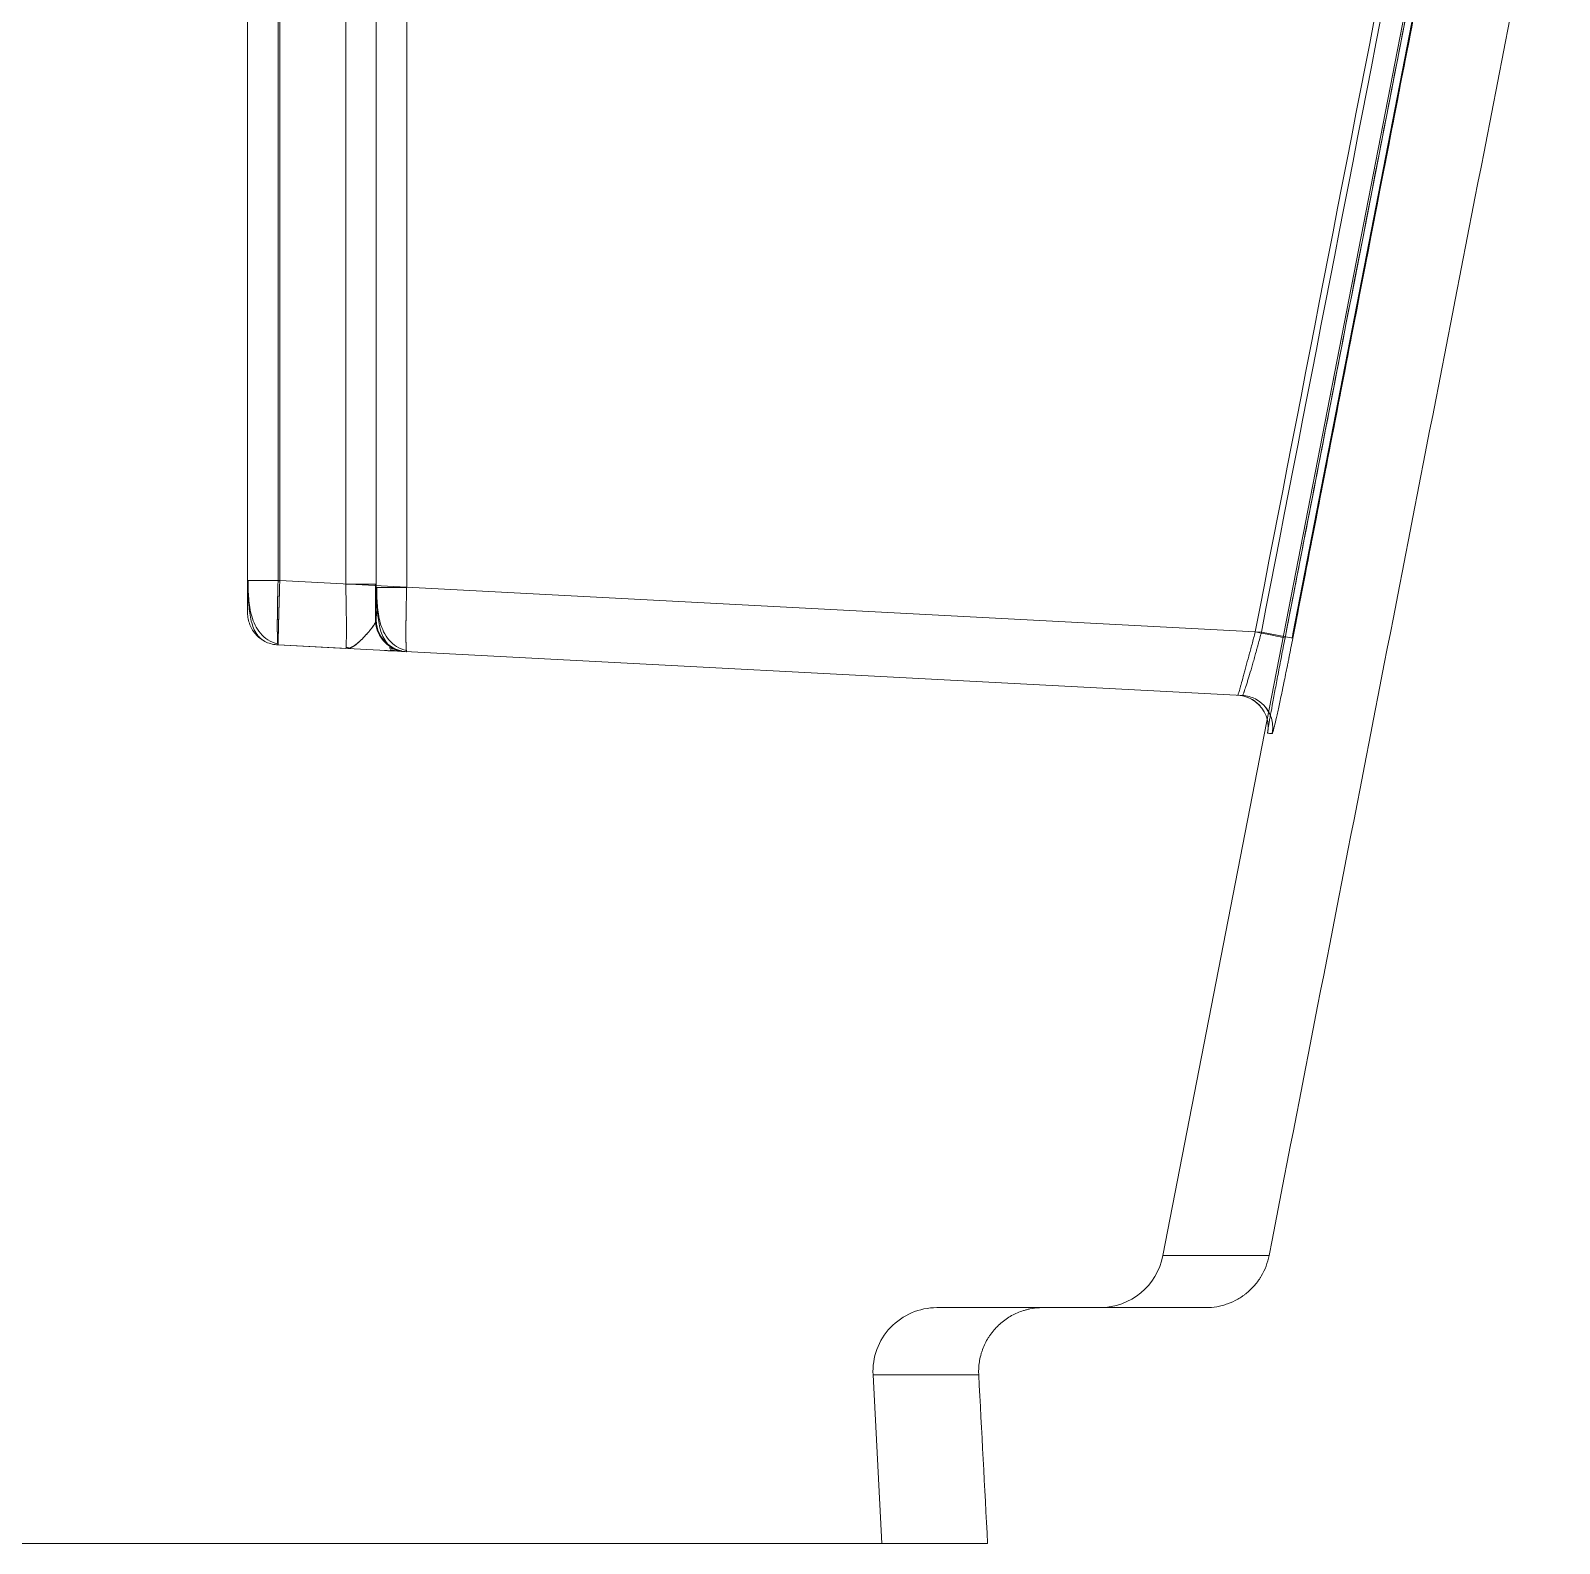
# Model space of a CAD drawing. Header units: millimetres. Extents: x 696 to 1262, y 405 to 535.
# Drawn here: x 942.83 to 966.73, y 457.37 to 481.03 of the extents above; entities that cross this region are included whole.
import ezdxf
from ezdxf.lldxf.tags import DXFTag

# ---------------------------------------------------------------- set-up
doc = ezdxf.new("R2010")
doc.units = ezdxf.units.MM
doc.layers.add('core', color=7, linetype='Continuous', lineweight=20)
tags = doc.linetypes.add('DASHED', pattern=[25.72, 12.86, -12.86]).pattern_tags.tags
tags[6:7] = [DXFTag(74, 4), DXFTag(75, 0), DXFTag(340, '0'), DXFTag(46, 0.0), DXFTag(50, 0.0), DXFTag(44, 0.0), DXFTag(45, 0.0)]
tags[4:5] = [DXFTag(74, 4), DXFTag(75, 0), DXFTag(340, '0'), DXFTag(46, 0.0), DXFTag(50, 0.0), DXFTag(44, 0.0), DXFTag(45, 0.0)]

msp = doc.modelspace()

# ---------------------------------------------------------------- linework, layer by layer
at = {"layer": 'core', "linetype": 'DASHED', "lineweight": 13, "ltscale": 0.2}
for p, q in [((948.233, 492.695), (948.233, 472.322)), ((948.71, 492.695), (948.71, 472.322)), ((946.222, 492.59), (946.222, 472.427)), ((946.222, 492.589), (946.222, 472.429)), ((946.699, 492.59), (946.699, 472.427)), ((946.725, 472.429), (946.725, 492.589)), ((947.757, 492.645), (947.757, 472.372)), ((948.233, 492.645), (948.233, 472.372)), ((948.233, 492.645), (948.233, 472.372)), ((964.351, 481.508), (960.534, 461.873))]:
    msp.add_line(p, q, dxfattribs=at)
at = {"layer": 'core', "linetype": 'DASHED', "lineweight": 13, "ltscale": 0.1}
for p, q in [((962.554, 471.531), (964.959, 483.899)), ((964.959, 483.899), (962.567, 471.595)), ((946.725, 472.429), (962.074, 471.624)), ((946.699, 471.423), (961.778, 470.633))]:
    msp.add_line(p, q, dxfattribs=at)
at = {"layer": 'core', "linetype": 'DASHED', "lineweight": 13}
for p, q in [((946.725, 472.426), (946.699, 472.427)), ((948.233, 471.82), (948.233, 471.82)), ((948.233, 471.82), (948.233, 471.82))]:
    msp.add_line(p, q, dxfattribs=at).dxf.unprotected_set("ltscale", 0)
at = {"layer": 'core', "linetype": 'DASHED', "lineweight": 13, "ltscale": 0.001}
msp.add_line((948.233, 472.372), (948.233, 472.322), dxfattribs=at)
at = {"layer": 'core', "linetype": 'DASHED', "lineweight": 13, "ltscale": 0.01}
for q in [(946.698, 471.423), (946.699, 471.423)]:
    msp.add_line((947.757, 471.368), q, dxfattribs=at)
at = {"layer": 'core', "linetype": 'DASHED', "lineweight": 13, "ltscale": 0.008}
msp.add_line((962.074, 471.624), (962.565, 471.529), dxfattribs=at)
msp.add_line((962.074, 471.624), (962.565, 471.529), dxfattribs=at)
at = {"layer": 'core', "linetype": 'DASHED', "lineweight": 13, "ltscale": 0.02}
for p, q in [((960.534, 461.873), (962.194, 461.873)), ((958.654, 461.059), (957, 461.059)), ((957.654, 460.007), (956.001, 460.007))]:
    msp.add_line(p, q, dxfattribs=at)
at = {"layer": 'core', "linetype": 'Continuous', "lineweight": 18}
for p, q in [((958.654, 461.059), (961.206, 461.059)), ((874.091, 457.371), (957.793, 457.371))]:
    msp.add_line(p, q, dxfattribs=at)
at = {"layer": 'core', "linetype": 'DASHED', "lineweight": 13, "ltscale": 0.03}
msp.add_line((956.001, 460.007), (956.139, 457.371), dxfattribs=at)
at = {"layer": 'core', "linetype": 'DASHED', "lineweight": 13, "ltscale": 0.002}
msp.add_arc((948.736, 471.82), 0.503, 164.0759, 179.7387, dxfattribs=at)
at = {"layer": 'core', "linetype": 'DASHED', "lineweight": 13}
msp.add_arc((948.736, 471.82), 0.503, 239.4803, 241.114, dxfattribs=at).dxf.unprotected_set("ltscale", 0)
at = {"layer": 'core', "linetype": 'DASHED', "lineweight": 13, "ltscale": 0.02}
for centre, radius, start, end in [((959.547, 462.065), 1.006, 270, 349), ((957, 460.059), 1, 90, 183)]:
    msp.add_arc(centre, radius, start, end, dxfattribs=at)
at = {"layer": 'core', "linetype": 'DASHED', "lineweight": 13, "ltscale": 0.008}
msp.add_ellipse((961.952, 471.627), major_axis=(-0.491, 0.095), ratio=0.009995, start_param=3.131567, end_param=4.660991, dxfattribs=at)
at = {"layer": 'core', "linetype": 'DASHED', "lineweight": 13, "ltscale": 0.005}
msp.add_ellipse((961.68, 470.137), major_axis=(-0.026, -0.499), ratio=0.99992, start_param=2.541794, end_param=3.141593, dxfattribs=at)
at = {"layer": 'core', "linetype": 'DASHED', "lineweight": 13, "ltscale": 0.006}
msp.add_ellipse((961.68, 470.137), major_axis=(0.026, 0.499), ratio=0.99992, start_param=5.519693, end_param=6.283186, dxfattribs=at)
at = {"layer": 'core', "linetype": 'DASHED', "lineweight": 13, "ltscale": 0.003}
for major_axis, start_param, end_param in [((-0.026, -0.499), 2.718687, 3.141593), ((0.026, 0.499), 5.85972, 6.283185)]:
    msp.add_ellipse((961.752, 470.134), major_axis=major_axis, ratio=0.999801, start_param=start_param, end_param=end_param, dxfattribs=at)
at = {"layer": 'core', "linetype": 'DASHED', "lineweight": 13, "ltscale": 0.01}
for major_axis, start_param, end_param in [((-0.026, -0.499), 1.431159, 2.718688), ((0.026, 0.499), 4.572752, 5.859719)]:
    msp.add_ellipse((961.752, 470.134), major_axis=major_axis, ratio=0.999801, start_param=start_param, end_param=end_param, dxfattribs=at)
at = {"layer": 'core', "linetype": 'DASHED', "lineweight": 13, "ltscale": 0.009}
msp.add_ellipse((961.68, 470.137), major_axis=(-0.026, -0.499), ratio=0.99992, start_param=1.431166, end_param=2.541794, dxfattribs=at)
at = {"layer": 'core', "linetype": 'DASHED', "lineweight": 13}
msp.add_ellipse((961.68, 470.137), major_axis=(0.026, 0.499), ratio=0.99992, start_param=5.496176, end_param=5.519695, dxfattribs=at).dxf.unprotected_set("ltscale", 0)
at = {"layer": 'core', "linetype": 'DASHED', "lineweight": 13, "ltscale": 0.004}
msp.add_ellipse((961.68, 470.137), major_axis=(0.026, 0.499), ratio=0.99992, start_param=4.572759, end_param=5.062716, dxfattribs=at)
at = {"layer": 'core', "linetype": 'Continuous', "lineweight": 18}
for points in [[(962.194, 461.873), (962.7, 464.474), (963.712, 469.67), (965.225, 477.443), (966.231, 482.611), (966.734, 485.192)], [(957.793, 457.371), (957.746, 458.25), (957.7, 459.128), (957.654, 460.007)]]:
    msp.add_open_spline(points, degree=3, dxfattribs=at)
at = {"layer": 'core', "linetype": 'DASHED', "lineweight": 13, "ltscale": 0.1}
for points, knots in [([(962.565, 471.529), (962.628, 471.856), (962.692, 472.183), (963.01, 473.819), (963.265, 475.128), (964.003, 478.928), (964.488, 481.419), (964.972, 483.91)], [0, 0, 0, 0, 0.079285, 0.079285, 0.396427, 0.396427, 1, 1, 1, 1]), ([(964.972, 483.91), (964.908, 483.583), (964.845, 483.255), (964.527, 481.619), (964.272, 480.311), (963.533, 476.511), (963.049, 474.02), (962.565, 471.529)], [0, 0, 0, 0, 0.079275, 0.079275, 0.396417, 0.396417, 1, 1, 1, 1]), ([(964.732, 483.314), (964.707, 483.186), (964.682, 483.057), (964.403, 481.619), (964.149, 480.311), (963.411, 476.512), (962.927, 474.021), (962.443, 471.531)], [0, 0, 0, 0, 0.032774, 0.032774, 0.365991, 0.365991, 1, 1, 1, 1]), ([(962.443, 471.531), (962.506, 471.858), (962.57, 472.186), (962.888, 473.822), (963.142, 475.13), (963.842, 478.731), (964.287, 481.023), (964.732, 483.314)], [0, 0, 0, 0, 0.083304, 0.083304, 0.41652, 0.41652, 1, 1, 1, 1])]:
    msp.add_open_spline(points, degree=3, knots=knots, dxfattribs=at)
for points in [[(961.978, 471.627), (962.741, 475.554), (963.504, 479.482), (964.268, 483.41)], [(964.268, 483.41), (963.504, 479.482), (962.741, 475.554), (961.978, 471.627)], [(964.366, 483.41), (963.602, 479.481), (962.838, 475.553), (962.074, 471.624)], [(962.074, 471.624), (962.838, 475.553), (963.602, 479.481), (964.366, 483.41)]]:
    msp.add_open_spline(points, degree=3, dxfattribs=at)
at = {"layer": 'core', "linetype": 'DASHED', "lineweight": 13, "ltscale": 0.008}
for points, degree, knots in [([(946.222, 472.429), (946.222, 472.32), (946.222, 472.236), (946.222, 472.196), (946.222, 472.163), (946.222, 472.114), (946.222, 472.074), (946.222, 472.041), (946.222, 472.018), (946.222, 471.983), (946.222, 471.945), (946.222, 471.927), (946.222, 471.925)], 2, [0, 0, 0, 0.25, 0.25, 0.357143, 0.357143, 0.5, 0.5, 0.607143, 0.607143, 0.75, 0.875, 1, 1, 1]), ([(946.231, 472.429), (946.238, 472.429), (946.267, 472.429), (946.36, 472.429), (946.528, 472.429), (946.659, 472.429), (946.725, 472.429)], 3, [0, 0, 0, 0, 0.146437, 0.430958, 0.715479, 1, 1, 1, 1])]:
    msp.add_open_spline(points, degree=degree, knots=knots, dxfattribs=at)
at = {"layer": 'core', "linetype": 'DASHED', "lineweight": 13, "ltscale": 0.007}
for points, knots in [([(946.231, 472.429), (946.23, 472.368), (946.227, 472.256), (946.224, 472.112), (946.222, 472.017), (946.222, 471.986), (946.222, 471.978)], [0, 0, 0, 0, 0.286166, 0.559886, 0.821163, 1, 1, 1, 1]), ([(947.757, 472.372), (947.788, 472.372), (947.82, 472.372), (947.882, 472.372), (947.912, 472.372), (947.97, 472.372), (947.997, 472.372), (948.049, 472.372), (948.073, 472.372), (948.117, 472.372), (948.137, 472.372), (948.171, 472.372), (948.186, 472.372), (948.209, 472.372), (948.218, 472.372), (948.224, 472.372)], [0, 0, 0, 0, 0.143162, 0.143162, 0.286324, 0.286324, 0.429486, 0.429486, 0.572648, 0.572648, 0.71581, 0.71581, 0.858972, 0.858972, 1, 1, 1, 1]), ([(948.242, 472.322), (948.242, 472.322), (948.242, 472.322), (948.248, 472.322), (948.257, 472.322), (948.281, 472.322), (948.295, 472.322), (948.33, 472.322), (948.349, 472.322), (948.393, 472.322), (948.417, 472.322), (948.469, 472.322), (948.496, 472.322), (948.554, 472.322), (948.584, 472.322), (948.646, 472.322), (948.678, 472.322), (948.71, 472.322)], [0, 0, 0, 0, 0.004354, 0.004354, 0.146589, 0.146589, 0.288824, 0.288824, 0.431059, 0.431059, 0.573295, 0.573295, 0.71553, 0.71553, 0.857765, 0.857765, 1, 1, 1, 1])]:
    msp.add_open_spline(points, degree=3, knots=knots, dxfattribs=at)
at = {"layer": 'core', "linetype": 'DASHED', "lineweight": 13, "ltscale": 0.01}
for points, knots in [([(946.231, 472.427), (946.228, 472.333), (946.236, 472.146), (946.268, 471.91), (946.336, 471.729), (946.419, 471.599), (946.539, 471.492), (946.638, 471.454), (946.694, 471.443)], [0, 0, 0, 0, 0.220926, 0.449018, 0.573897, 0.707563, 0.849876, 1, 1, 1, 1]), ([(946.231, 472.427), (946.229, 472.331), (946.234, 472.146), (946.255, 471.877), (946.308, 471.683), (946.385, 471.557), (946.439, 471.511), (946.469, 471.492)], [0, 0, 0, 0, 0.233259, 0.467639, 0.720477, 0.857099, 1, 1, 1, 1]), ([(946.699, 472.427), (946.698, 472.422), (946.698, 472.411), (946.698, 472.394), (946.697, 472.378), (946.697, 472.362), (946.696, 472.345), (946.696, 472.329), (946.696, 472.313), (946.695, 472.296), (946.695, 472.28), (946.695, 472.264), (946.694, 472.248), (946.694, 472.232), (946.693, 472.215), (946.693, 472.199), (946.693, 472.183), (946.692, 472.168), (946.692, 472.152), (946.692, 472.136), (946.692, 472.12), (946.691, 472.105), (946.691, 472.089), (946.691, 472.074), (946.69, 472.059), (946.69, 472.043), (946.69, 472.028), (946.69, 472.013), (946.69, 471.998), (946.689, 471.983), (946.689, 471.969), (946.689, 471.954), (946.689, 471.94), (946.689, 471.926), (946.688, 471.911), (946.688, 471.897), (946.688, 471.884), (946.688, 471.87), (946.688, 471.856), (946.688, 471.843), (946.688, 471.83), (946.687, 471.816), (946.687, 471.803), (946.687, 471.791), (946.687, 471.778), (946.687, 471.766), (946.687, 471.753), (946.687, 471.741), (946.687, 471.729), (946.687, 471.718), (946.687, 471.706), (946.687, 471.695), (946.687, 471.684), (946.687, 471.673), (946.687, 471.662), (946.687, 471.652), (946.687, 471.641), (946.687, 471.631), (946.688, 471.621), (946.688, 471.612), (946.688, 471.602), (946.688, 471.593), (946.688, 471.584), (946.688, 471.575), (946.688, 471.566), (946.689, 471.558), (946.689, 471.55), (946.689, 471.542), (946.689, 471.535), (946.689, 471.527), (946.69, 471.52), (946.69, 471.513), (946.69, 471.506), (946.69, 471.5), (946.69, 471.494), (946.691, 471.488), (946.691, 471.482), (946.691, 471.477), (946.692, 471.472), (946.692, 471.467), (946.692, 471.462), (946.692, 471.458), (946.693, 471.454), (946.693, 471.45), (946.693, 471.446), (946.694, 471.443), (946.694, 471.44), (946.695, 471.437), (946.695, 471.434), (946.695, 471.432), (946.696, 471.43), (946.696, 471.428), (946.696, 471.427), (946.697, 471.425), (946.697, 471.424), (946.698, 471.424), (946.698, 471.423), (946.698, 471.423), (946.699, 471.423)], [0, 0, 0, 0, 0.010419, 0.020838, 0.031256, 0.041675, 0.052093, 0.062512, 0.07293, 0.083348, 0.093766, 0.104184, 0.114601, 0.125019, 0.135436, 0.145853, 0.156271, 0.166688, 0.177105, 0.187522, 0.197939, 0.208355, 0.218772, 0.229189, 0.239605, 0.250021, 0.260438, 0.270854, 0.28127, 0.291686, 0.302102, 0.312518, 0.322934, 0.33335, 0.343766, 0.354182, 0.364598, 0.375013, 0.385429, 0.395845, 0.40626, 0.416676, 0.427091, 0.437507, 0.447923, 0.458338, 0.468754, 0.479169, 0.489585, 0.5, 0.510415, 0.520831, 0.531246, 0.541662, 0.552077, 0.562493, 0.572909, 0.583324, 0.59374, 0.604155, 0.614571, 0.624987, 0.635402, 0.645818, 0.656234, 0.66665, 0.677066, 0.687482, 0.697898, 0.708314, 0.71873, 0.729146, 0.739562, 0.749979, 0.760395, 0.770812, 0.781228, 0.791645, 0.802061, 0.812478, 0.822895, 0.833312, 0.843729, 0.854147, 0.864564, 0.874981, 0.885399, 0.895816, 0.906234, 0.916652, 0.92707, 0.937488, 0.947907, 0.958325, 0.968744, 0.979162, 0.989581, 1, 1, 1, 1]), ([(946.699, 471.423), (946.699, 471.423), (946.699, 471.423), (946.699, 471.423), (946.699, 471.424), (946.699, 471.424), (946.699, 471.424), (946.699, 471.425), (946.699, 471.425), (946.699, 471.426), (946.699, 471.426), (946.699, 471.427), (946.699, 471.428), (946.699, 471.429), (946.699, 471.43), (946.699, 471.431), (946.699, 471.432), (946.699, 471.434), (946.699, 471.435), (946.699, 471.437), (946.699, 471.438), (946.699, 471.44), (946.699, 471.442), (946.699, 471.444), (946.699, 471.446), (946.699, 471.448), (946.699, 471.45), (946.699, 471.452), (946.699, 471.455), (946.699, 471.457), (946.699, 471.46), (946.699, 471.463), (946.699, 471.466), (946.699, 471.469), (946.699, 471.472), (946.7, 471.475), (946.7, 471.478), (946.7, 471.482), (946.7, 471.485), (946.7, 471.489), (946.7, 471.493), (946.7, 471.497), (946.7, 471.501), (946.7, 471.505), (946.7, 471.51), (946.7, 471.514), (946.7, 471.519), (946.701, 471.523), (946.701, 471.528), (946.701, 471.533), (946.701, 471.538), (946.701, 471.543), (946.701, 471.549), (946.701, 471.554), (946.701, 471.56), (946.702, 471.566), (946.702, 471.572), (946.702, 471.578), (946.702, 471.584), (946.702, 471.59), (946.702, 471.597), (946.703, 471.603), (946.703, 471.61), (946.703, 471.617), (946.703, 471.624), (946.703, 471.631), (946.703, 471.638), (946.704, 471.646), (946.704, 471.653), (946.704, 471.661), (946.704, 471.669), (946.704, 471.677), (946.705, 471.685), (946.705, 471.693), (946.705, 471.702), (946.705, 471.71), (946.706, 471.719), (946.706, 471.728), (946.706, 471.737), (946.706, 471.746), (946.707, 471.755), (946.707, 471.765), (946.707, 471.774), (946.707, 471.784), (946.708, 471.794), (946.708, 471.804), (946.708, 471.814), (946.708, 471.824), (946.709, 471.835), (946.709, 471.845), (946.709, 471.856), (946.71, 471.867), (946.71, 471.878), (946.71, 471.889), (946.71, 471.9), (946.711, 471.912), (946.711, 471.923), (946.711, 471.935), (946.712, 471.947), (946.712, 471.958), (946.712, 471.971), (946.713, 471.983), (946.713, 471.995), (946.713, 472.007), (946.714, 472.02), (946.714, 472.033), (946.714, 472.045), (946.715, 472.058), (946.715, 472.071), (946.716, 472.084), (946.716, 472.098), (946.716, 472.111), (946.717, 472.125), (946.717, 472.138), (946.717, 472.152), (946.718, 472.166), (946.718, 472.18), (946.719, 472.194), (946.719, 472.208), (946.719, 472.222), (946.72, 472.236), (946.72, 472.25), (946.72, 472.265), (946.721, 472.279), (946.721, 472.294), (946.722, 472.309), (946.722, 472.323), (946.722, 472.338), (946.723, 472.353), (946.723, 472.368), (946.724, 472.383), (946.724, 472.398), (946.724, 472.414), (946.725, 472.424), (946.725, 472.429)], [0, 0, 0, 0, 0.005521, 0.011072, 0.016656, 0.02227, 0.027916, 0.033594, 0.039302, 0.045042, 0.050814, 0.056617, 0.062451, 0.068316, 0.074213, 0.080142, 0.086101, 0.092092, 0.098115, 0.104168, 0.110253, 0.11637, 0.122518, 0.128697, 0.134908, 0.14115, 0.147423, 0.153728, 0.160064, 0.166431, 0.17283, 0.17926, 0.185722, 0.192215, 0.198739, 0.205295, 0.211882, 0.2185, 0.22515, 0.231831, 0.238544, 0.245288, 0.252063, 0.25887, 0.265708, 0.272577, 0.279478, 0.28641, 0.293374, 0.300369, 0.307395, 0.314453, 0.321542, 0.328662, 0.335814, 0.342998, 0.350212, 0.357458, 0.364736, 0.372045, 0.379385, 0.386756, 0.394159, 0.401594, 0.409059, 0.416556, 0.424085, 0.431645, 0.439236, 0.446859, 0.454513, 0.462198, 0.469915, 0.477663, 0.485443, 0.493254, 0.501096, 0.50897, 0.516875, 0.524811, 0.532779, 0.540779, 0.548809, 0.556871, 0.564965, 0.57309, 0.581246, 0.589434, 0.597653, 0.605903, 0.614185, 0.622498, 0.630843, 0.639219, 0.647626, 0.656065, 0.664535, 0.673036, 0.681569, 0.690134, 0.698729, 0.707356, 0.716015, 0.724705, 0.733426, 0.742179, 0.750963, 0.759778, 0.768625, 0.777503, 0.786413, 0.795354, 0.804327, 0.81333, 0.822366, 0.831432, 0.84053, 0.84966, 0.85882, 0.868013, 0.877236, 0.886491, 0.895778, 0.905095, 0.914445, 0.923825, 0.933237, 0.94268, 0.952155, 0.961661, 0.971199, 0.980768, 0.990368, 1, 1, 1, 1]), ([(948.242, 472.322), (948.239, 472.228), (948.247, 472.041), (948.279, 471.805), (948.347, 471.624), (948.43, 471.494), (948.55, 471.387), (948.649, 471.349), (948.705, 471.338)], [0, 0, 0, 0, 0.220926, 0.449018, 0.573897, 0.707563, 0.849876, 1, 1, 1, 1]), ([(948.242, 472.322), (948.24, 472.226), (948.245, 472.041), (948.266, 471.771), (948.319, 471.578), (948.396, 471.452), (948.45, 471.406), (948.481, 471.387)], [0, 0, 0, 0, 0.23323, 0.467596, 0.720443, 0.85708, 1, 1, 1, 1]), ([(948.71, 472.322), (948.709, 472.316), (948.709, 472.306), (948.709, 472.289), (948.708, 472.273), (948.708, 472.256), (948.707, 472.24), (948.707, 472.224), (948.707, 472.207), (948.706, 472.191), (948.706, 472.175), (948.706, 472.158), (948.705, 472.142), (948.705, 472.126), (948.704, 472.11), (948.704, 472.094), (948.704, 472.078), (948.703, 472.062), (948.703, 472.046), (948.703, 472.031), (948.703, 472.015), (948.702, 471.999), (948.702, 471.984), (948.702, 471.968), (948.701, 471.953), (948.701, 471.938), (948.701, 471.923), (948.701, 471.908), (948.701, 471.893), (948.7, 471.878), (948.7, 471.863), (948.7, 471.849), (948.7, 471.834), (948.7, 471.82), (948.699, 471.806), (948.699, 471.792), (948.699, 471.778), (948.699, 471.764), (948.699, 471.751), (948.699, 471.737), (948.699, 471.724), (948.698, 471.711), (948.698, 471.698), (948.698, 471.685), (948.698, 471.673), (948.698, 471.66), (948.698, 471.648), (948.698, 471.636), (948.698, 471.624), (948.698, 471.612), (948.698, 471.601), (948.698, 471.589), (948.698, 471.578), (948.698, 471.567), (948.698, 471.557), (948.698, 471.546), (948.698, 471.536), (948.698, 471.526), (948.699, 471.516), (948.699, 471.506), (948.699, 471.497), (948.699, 471.487), (948.699, 471.478), (948.699, 471.47), (948.699, 471.461), (948.7, 471.453), (948.7, 471.445), (948.7, 471.437), (948.7, 471.429), (948.7, 471.422), (948.701, 471.415), (948.701, 471.408), (948.701, 471.401), (948.701, 471.395), (948.701, 471.388), (948.702, 471.383), (948.702, 471.377), (948.702, 471.371), (948.703, 471.366), (948.703, 471.361), (948.703, 471.357), (948.703, 471.352), (948.704, 471.348), (948.704, 471.344), (948.704, 471.341), (948.705, 471.337), (948.705, 471.334), (948.706, 471.331), (948.706, 471.329), (948.706, 471.327), (948.707, 471.325), (948.707, 471.323), (948.707, 471.321), (948.708, 471.32), (948.708, 471.319), (948.709, 471.318), (948.709, 471.318), (948.709, 471.318), (948.71, 471.318)], [0, 0, 0, 0, 0.010419, 0.020838, 0.031256, 0.041675, 0.052093, 0.062512, 0.07293, 0.083348, 0.093766, 0.104184, 0.114601, 0.125019, 0.135436, 0.145853, 0.156271, 0.166688, 0.177105, 0.187522, 0.197939, 0.208355, 0.218772, 0.229189, 0.239605, 0.250021, 0.260438, 0.270854, 0.28127, 0.291686, 0.302102, 0.312518, 0.322934, 0.33335, 0.343766, 0.354182, 0.364598, 0.375013, 0.385429, 0.395845, 0.40626, 0.416676, 0.427091, 0.437507, 0.447923, 0.458338, 0.468754, 0.479169, 0.489585, 0.5, 0.510415, 0.520831, 0.531246, 0.541662, 0.552077, 0.562493, 0.572909, 0.583324, 0.59374, 0.604155, 0.614571, 0.624987, 0.635402, 0.645818, 0.656234, 0.66665, 0.677066, 0.687482, 0.697898, 0.708314, 0.71873, 0.729146, 0.739562, 0.749979, 0.760395, 0.770811, 0.781228, 0.791645, 0.802061, 0.812478, 0.822895, 0.833312, 0.843729, 0.854147, 0.864564, 0.874981, 0.885399, 0.895816, 0.906234, 0.916652, 0.92707, 0.937488, 0.947907, 0.958325, 0.968744, 0.979162, 0.989581, 1, 1, 1, 1]), ([(946.222, 471.925), (946.222, 471.893), (946.225, 471.862), (946.237, 471.799), (946.246, 471.769), (946.27, 471.709), (946.284, 471.681), (946.319, 471.627), (946.338, 471.602), (946.382, 471.556), (946.406, 471.535), (946.458, 471.498), (946.485, 471.482), (946.543, 471.455), (946.573, 471.445), (946.635, 471.43), (946.667, 471.425), (946.699, 471.423)], [0, 0, 0, 0, 0.125, 0.125, 0.25, 0.25, 0.375, 0.375, 0.5, 0.5, 0.625, 0.625, 0.75, 0.75, 0.875, 0.875, 1, 1, 1, 1]), ([(947.826, 471.378), (947.827, 471.379), (947.833, 471.38), (947.842, 471.384), (947.853, 471.389), (947.864, 471.395), (947.874, 471.4), (947.885, 471.407), (947.895, 471.413), (947.904, 471.42), (947.914, 471.427), (947.923, 471.434), (947.942, 471.45), (947.972, 471.476), (948.012, 471.515), (948.049, 471.554), (948.075, 471.583), (948.09, 471.6), (948.095, 471.605), (948.1, 471.611), (948.105, 471.617), (948.109, 471.622), (948.114, 471.628), (948.119, 471.633), (948.124, 471.639), (948.128, 471.644), (948.133, 471.65), (948.138, 471.655), (948.142, 471.661), (948.147, 471.666), (948.151, 471.672), (948.155, 471.677), (948.16, 471.682), (948.164, 471.687), (948.168, 471.693), (948.172, 471.698), (948.176, 471.703), (948.18, 471.708), (948.183, 471.713), (948.187, 471.718), (948.191, 471.723), (948.194, 471.728), (948.197, 471.733), (948.2, 471.738), (948.204, 471.743), (948.207, 471.747), (948.209, 471.752), (948.212, 471.757), (948.215, 471.761), (948.217, 471.766), (948.219, 471.77), (948.221, 471.775), (948.223, 471.779), (948.225, 471.784), (948.227, 471.788), (948.228, 471.792), (948.229, 471.796), (948.231, 471.8), (948.231, 471.804), (948.232, 471.808), (948.233, 471.812), (948.233, 471.816), (948.233, 471.819), (948.233, 471.82)], [0, 0, 0, 0, 0.010747, 0.035501, 0.059593, 0.083028, 0.105805, 0.127926, 0.149392, 0.170203, 0.190359, 0.209859, 0.228702, 0.313967, 0.39475, 0.471114, 0.543074, 0.553473, 0.563844, 0.57419, 0.58451, 0.594805, 0.605075, 0.615322, 0.625546, 0.635747, 0.645926, 0.656084, 0.666221, 0.676337, 0.686432, 0.696509, 0.706565, 0.716603, 0.726621, 0.736621, 0.746603, 0.756566, 0.766512, 0.776439, 0.786349, 0.796241, 0.806115, 0.815972, 0.825811, 0.835633, 0.845437, 0.855224, 0.864994, 0.874746, 0.884481, 0.894199, 0.9039, 0.913583, 0.92325, 0.9329, 0.942534, 0.952151, 0.961751, 0.971336, 0.980906, 0.99046, 1, 1, 1, 1]), ([(948.233, 471.82), (948.233, 471.788), (948.236, 471.756), (948.248, 471.694), (948.257, 471.663), (948.281, 471.604), (948.295, 471.576), (948.33, 471.522), (948.349, 471.497), (948.393, 471.451), (948.417, 471.43), (948.469, 471.393), (948.496, 471.377), (948.554, 471.35), (948.584, 471.339), (948.62, 471.331), (948.626, 471.329), (948.631, 471.328)], [0, 0, 0, 0, 0.139521, 0.139521, 0.279042, 0.279042, 0.418563, 0.418563, 0.558084, 0.558084, 0.697606, 0.697606, 0.837127, 0.837127, 0.976648, 0.976648, 1, 1, 1, 1]), ([(961.706, 470.637), (961.707, 470.637), (961.709, 470.643), (961.715, 470.663), (961.717, 470.671), (961.723, 470.69), (961.729, 470.712), (961.737, 470.74), (961.746, 470.771), (961.751, 470.788), (961.766, 470.843), (961.778, 470.884), (961.796, 470.953), (961.803, 470.977), (961.817, 471.027), (961.824, 471.053), (961.846, 471.134), (961.861, 471.19), (961.885, 471.28), (961.894, 471.311), (961.91, 471.372), (961.919, 471.403), (961.944, 471.498), (961.961, 471.562), (961.978, 471.627)], [0, 0, 0, 0, 0.125, 0.125, 0.1875, 0.1875, 0.25, 0.3125, 0.3125, 0.375, 0.375, 0.5, 0.5, 0.5625, 0.5625, 0.625, 0.625, 0.75, 0.75, 0.8125, 0.8125, 0.875, 0.875, 1, 1, 1, 1]), ([(962.074, 471.624), (962.057, 471.559), (962.04, 471.495), (962.018, 471.416), (962.014, 471.4), (962.005, 471.368), (961.992, 471.322), (961.971, 471.246), (961.955, 471.188), (961.943, 471.145), (961.939, 471.131), (961.931, 471.103), (961.927, 471.09), (961.907, 471.022), (961.892, 470.972), (961.872, 470.903), (961.865, 470.881), (961.856, 470.85), (961.853, 470.84), (961.847, 470.82), (961.844, 470.811), (961.829, 470.765), (961.819, 470.735), (961.808, 470.703), (961.806, 470.697), (961.802, 470.686), (961.801, 470.681), (961.795, 470.666), (961.792, 470.658), (961.784, 470.639), (961.78, 470.633), (961.778, 470.633)], [0, 0, 0, 0, 0.125, 0.125, 0.15625, 0.15625, 0.1875, 0.25, 0.3125, 0.3125, 0.34375, 0.34375, 0.375, 0.375, 0.5, 0.5, 0.5625, 0.5625, 0.59375, 0.59375, 0.625, 0.625, 0.75, 0.75, 0.78125, 0.78125, 0.8125, 0.8125, 0.875, 0.875, 1, 1, 1, 1])]:
    msp.add_open_spline(points, degree=3, knots=knots, dxfattribs=at)
at = {"layer": 'core', "linetype": 'DASHED', "lineweight": 13, "ltscale": 0.02}
for points, knots in [([(947.757, 472.372), (947.76, 472.239), (947.766, 471.975), (947.768, 471.639), (947.766, 471.454), (947.763, 471.398), (947.761, 471.386)], [0, 0, 0, 0, 0.286544, 0.573088, 0.859631, 1, 1, 1, 1]), ([(962.443, 471.531), (962.424, 471.433), (962.405, 471.337), (962.378, 471.195), (962.369, 471.148), (962.351, 471.055), (962.342, 471.008), (962.317, 470.873), (962.301, 470.788), (962.278, 470.667), (962.271, 470.628), (962.257, 470.552), (962.25, 470.516), (962.231, 470.412), (962.22, 470.351), (962.208, 470.282), (962.205, 470.269), (962.201, 470.244), (962.199, 470.232), (962.193, 470.197), (962.186, 470.155), (962.18, 470.122), (962.177, 470.1), (962.176, 470.094), (962.174, 470.083), (962.174, 470.078), (962.173, 470.073)], [0, 0, 0, 0, 0.143513, 0.143513, 0.21527, 0.21527, 0.287027, 0.287027, 0.43054, 0.43054, 0.502297, 0.502297, 0.574053, 0.574053, 0.717567, 0.717567, 0.753445, 0.753445, 0.789323, 0.789323, 0.86108, 0.932837, 0.932837, 0.968715, 0.968715, 1, 1, 1, 1]), ([(962.262, 470.094), (962.263, 470.096), (962.263, 470.099), (962.266, 470.11), (962.268, 470.117), (962.272, 470.134), (962.275, 470.143), (962.286, 470.19), (962.297, 470.236), (962.312, 470.304), (962.316, 470.318), (962.322, 470.347), (962.325, 470.362), (962.336, 470.409), (962.343, 470.442), (962.365, 470.545), (962.381, 470.62), (962.403, 470.722), (962.407, 470.743), (962.416, 470.785), (962.42, 470.806), (962.433, 470.871), (962.451, 470.958), (962.47, 471.049), (962.484, 471.119), (962.489, 471.143), (962.498, 471.19), (962.503, 471.214), (962.527, 471.334), (962.546, 471.431), (962.565, 471.529)], [0, 0, 0, 0, 0.016251, 0.016251, 0.054087, 0.054087, 0.091924, 0.091924, 0.24327, 0.24327, 0.281106, 0.281106, 0.318943, 0.318943, 0.394616, 0.394616, 0.545962, 0.545962, 0.583798, 0.583798, 0.621635, 0.621635, 0.697308, 0.772981, 0.772981, 0.810817, 0.810817, 0.848654, 0.848654, 1, 1, 1, 1])]:
    msp.add_open_spline(points, degree=3, knots=knots, dxfattribs=at)
at = {"layer": 'core', "linetype": 'DASHED', "lineweight": 13, "ltscale": 0.01}
msp.add_open_spline([(948.224, 471.773), (948.224, 472.045), (948.224, 472.372)], degree=2, dxfattribs=at)
msp.add_open_spline([(948.224, 471.773), (948.224, 472.045), (948.224, 472.372)], degree=2, dxfattribs=at)
at = {"layer": 'core', "linetype": 'DASHED', "lineweight": 13, "ltscale": 0.009}
msp.add_open_spline([(948.233, 472.372), (948.233, 472.23), (948.233, 471.951), (948.233, 471.82)], degree=2, dxfattribs=at)
for points, knots in [([(947.826, 471.379), (947.833, 471.381), (947.854, 471.389), (947.89, 471.409), (947.947, 471.452), (948.014, 471.515), (948.086, 471.596), (948.138, 471.655), (948.172, 471.698), (948.2, 471.736), (948.214, 471.76), (948.221, 471.774)], [0, 0, 0, 0, 0.037057, 0.118412, 0.199767, 0.362478, 0.525188, 0.687899, 0.769254, 0.850609, 1, 1, 1, 1]), ([(948.554, 471.346), (948.507, 471.362), (948.423, 471.407), (948.318, 471.51), (948.248, 471.639), (948.227, 471.734), (948.223, 471.784)], [0, 0, 0, 0, 0.249869, 0.499503, 0.749672, 1, 1, 1, 1])]:
    msp.add_open_spline(points, degree=3, knots=knots, dxfattribs=at)
at = {"layer": 'core', "linetype": 'DASHED', "lineweight": 13, "ltscale": 0.005}
for points, knots in [([(948.417, 471.431), (948.45, 471.404), (948.541, 471.347), (948.646, 471.321), (948.71, 471.318)], [0, 0, 0, 0, 0.402673, 1, 1, 1, 1]), ([(962.565, 471.529), (962.546, 471.431), (962.527, 471.334), (962.507, 471.233), (962.505, 471.226), (962.504, 471.219)], [0, 0, 0, 0, 0.933163, 0.933163, 1, 1, 1, 1])]:
    msp.add_open_spline(points, degree=3, knots=knots, dxfattribs=at)
at = {"layer": 'core', "linetype": 'DASHED', "lineweight": 13}
for points, knots in [([(962.554, 471.531), (962.555, 471.533), (962.555, 471.534), (962.556, 471.538), (962.556, 471.54), (962.556, 471.542)], [0, 0, 0, 0, 0.451319, 0.451319, 1, 1, 1, 1]), ([(962.262, 470.094), (962.261, 470.09), (962.26, 470.087), (962.258, 470.079), (962.257, 470.074), (962.255, 470.07)], [0, 0, 0, 0, 0.403948, 0.403948, 1, 1, 1, 1])]:
    msp.add_open_spline(points, degree=3, knots=knots, dxfattribs=at).dxf.unprotected_set("ltscale", 0)
at = {"layer": 'core', "linetype": 'DASHED', "lineweight": 13, "ltscale": 0.001}
for points, degree in [([(962.556, 471.542), (962.56, 471.56), (962.563, 471.577), (962.567, 471.595)], 3), ([(947.757, 471.386), (947.824, 471.373)], 1), ([(962.171, 470.042), (962.189, 470.041), (962.213, 470.04), (962.243, 470.038)], 3)]:
    msp.add_open_spline(points, degree=degree, dxfattribs=at)
at = {"layer": 'core', "linetype": 'DASHED', "lineweight": 13, "ltscale": 0.003}
for points in [[(948.364, 471.336), (948.515, 471.328), (948.57, 471.33)], [(948.635, 471.327), (948.558, 471.345), (948.435, 471.38)], [(948.454, 471.346), (948.565, 471.324), (948.656, 471.323)]]:
    msp.add_open_spline(points, degree=2, dxfattribs=at)
at = {"layer": 'core', "linetype": 'DASHED', "lineweight": 13, "ltscale": 0.002}
msp.add_open_spline([(961.982, 470.533), (962.004, 470.518), (962.028, 470.498), (962.049, 470.475), (962.052, 470.471)], degree=3, knots=[0, 0, 0, 0, 0.839619, 1, 1, 1, 1], dxfattribs=at)
at = {"layer": 'core', "linetype": 'DASHED', "lineweight": 13, "ltscale": 0.003}
msp.add_open_spline([(962.158, 470.284), (962.162, 470.272), (962.17, 470.238), (962.178, 470.188), (962.18, 470.143), (962.179, 470.118), (962.178, 470.106), (962.178, 470.103), (962.178, 470.103)], degree=3, knots=[0, 0, 0, 0, 0.14683, 0.397075, 0.592904, 0.735797, 0.890019, 1, 1, 1, 1], dxfattribs=at)
at = {"layer": 'core', "linetype": 'DASHED', "lineweight": 13}
msp.add_open_spline([(962.171, 470.054), (962.17, 470.046), (962.17, 470.042), (962.171, 470.042)], degree=3, dxfattribs=at).dxf.unprotected_set("ltscale", 0)
at = {"layer": 'core', "linetype": 'DASHED', "lineweight": 13, "ltscale": 0.001}
msp.add_open_spline([(962.243, 470.038), (962.245, 470.038), (962.249, 470.048), (962.257, 470.074), (962.259, 470.083), (962.262, 470.094)], degree=3, knots=[0, 0, 0, 0, 0.718068, 0.718068, 1, 1, 1, 1], dxfattribs=at)
at = {"layer": 'core', "linetype": 'Continuous', "lineweight": 18}
for points, knots in [([(961.206, 461.059), (961.264, 461.059), (961.322, 461.064), (961.407, 461.079), (961.435, 461.085), (961.491, 461.1), (961.518, 461.109), (961.601, 461.138), (961.653, 461.162), (961.728, 461.205), (961.753, 461.22), (961.788, 461.245), (961.8, 461.253), (961.823, 461.271), (961.835, 461.28), (961.891, 461.326), (961.932, 461.366), (961.989, 461.432), (962.006, 461.455), (962.032, 461.49), (962.04, 461.502), (962.056, 461.526), (962.064, 461.539), (962.101, 461.601), (962.151, 461.705), (962.183, 461.816), (962.194, 461.873)], [0, 0, 0, 0, 0.125, 0.125, 0.1875, 0.1875, 0.25, 0.25, 0.375, 0.375, 0.4375, 0.4375, 0.46875, 0.46875, 0.5, 0.5, 0.625, 0.625, 0.6875, 0.6875, 0.71875, 0.71875, 0.75, 0.75, 0.875, 1, 1, 1, 1]), ([(957.654, 460.007), (957.651, 460.075), (957.654, 460.143), (957.669, 460.242), (957.676, 460.276), (957.689, 460.325), (957.693, 460.341), (957.704, 460.374), (957.709, 460.39), (957.738, 460.469), (957.768, 460.53), (957.813, 460.602), (957.822, 460.616), (957.841, 460.644), (957.852, 460.657), (957.883, 460.698), (957.927, 460.749), (957.976, 460.795), (958.027, 460.839), (958.054, 460.86), (958.138, 460.919), (958.197, 460.951), (958.289, 460.991), (958.321, 461.003), (958.37, 461.018), (958.386, 461.023), (958.419, 461.031), (958.436, 461.035), (958.519, 461.052), (958.586, 461.059), (958.654, 461.059)], [0, 0, 0, 0, 0.125, 0.125, 0.1875, 0.1875, 0.21875, 0.21875, 0.25, 0.25, 0.375, 0.375, 0.40625, 0.40625, 0.4375, 0.4375, 0.5, 0.5625, 0.5625, 0.625, 0.625, 0.75, 0.75, 0.8125, 0.8125, 0.84375, 0.84375, 0.875, 0.875, 1, 1, 1, 1])]:
    msp.add_open_spline(points, degree=3, knots=knots, dxfattribs=at)

doc.saveas('drawing.dxf')
